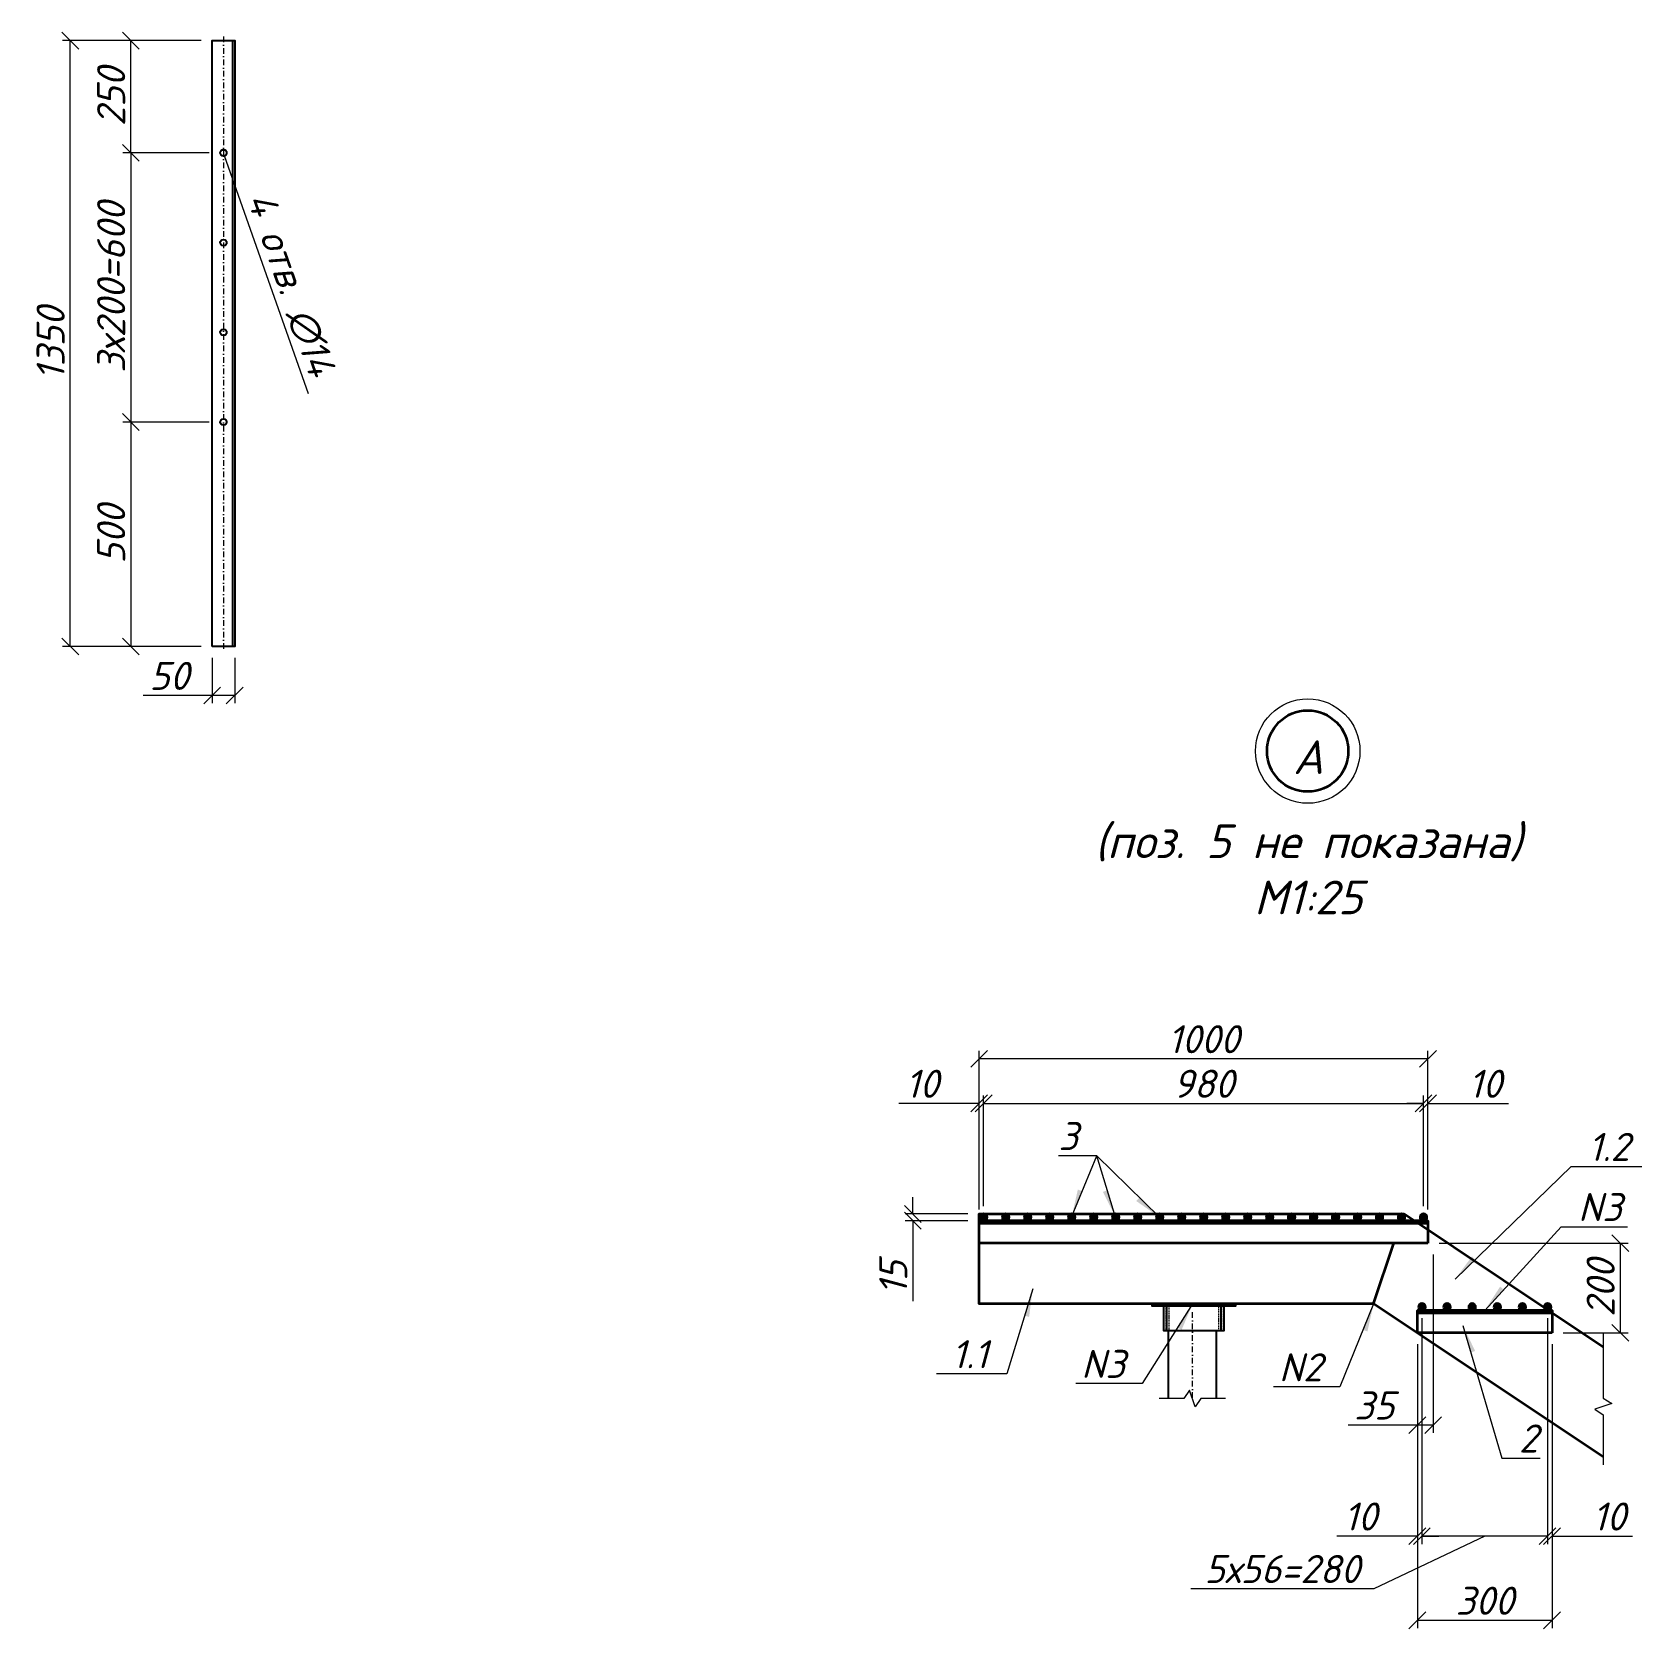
# Model space of a CAD drawing. Header units: millimetres. Extents: x 13217 to 56708, y 1467 to 81254.
# Drawn here: x 23282 to 26868, y 1467 to 5024 of the extents above; entities that cross this region are included whole.
import ezdxf
from ezdxf import colors
from ezdxf.entities.mleader import LeaderData, LeaderLine
from ezdxf.math import Vec2, Vec3

# ---------------------------------------------------------------- set-up
doc = ezdxf.new("R2010")
doc.units = ezdxf.units.MM
doc.linetypes.add('DASHDOT', pattern=[25.4, 12.7, -6.35, 0, -6.35])
doc.linetypes.add('DASHED', pattern=[19.05, 12.7, -6.35])
doc.layers.get('Defpoints').update_dxf_attribs({"color": 6})
for name, color, linetype, lineweight in [('$Выноски', 5, 'Continuous', 13), ('$Оси', 1, 'DASHDOT', 13), ('$Пунктир', 3, 'DASHED', 13), ('$Размеры', 5, 'Continuous', 13), ('$Слои конструкции', 7, 'Continuous', 35), ('$Тонкие', 8, 'Continuous', 13)]:
    doc.layers.add(name, color=color, linetype=linetype, lineweight=lineweight)
doc.styles.add('@ТРАНСПРОЕКТ', font='isocpeur.ttf', dxfattribs={"oblique": 15})
doc.dimstyles.new('@TN  1-25', dxfattribs={"dimscale": 25, "dimtxt": 2.5, "dimasz": 1.5, "dimexe": 0.7, "dimexo": 1, "dimgap": 0.5, "dimtad": 1, "dimdec": 0, "dimzin": 0, "dimdsep": 46, "dimtxsty": '@ТРАНСПРОЕКТ', "dimblk": 'OBLIQUE', "dimcen": 0, "dimclrd": 256, "dimclre": 256, "dimclrt": 256, "dimaunit": 1, "dimadec": 3, "dimazin": 0, "dimtfac": 1, "dimtdec": 0, "dimtofl": 0, "dimtmove": 0, "dimatfit": 3, "dimfxl": 1, "dimtolj": 1, "dimtzin": 0, "dimlwd": 13, "dimlwe": 13, "dimarcsym": 0})

# ---------------------------------------------------------------- blocks, each defined once
blk = doc.blocks.new('_Oblique')
at = {"color": 0, "linetype": 'ByBlock', "lineweight": -2}
blk.add_line((-0.5, -0.5), (0.5, 0.5), dxfattribs=at)
blk = doc.blocks.new('*D178')
at = {"layer": '$Размеры', "linetype": 'Continuous', "lineweight": 13, "transparency": 16777216}
for p, q in [((23644.5, 5005.5), (23484.5, 5005.5)), ((23502, 4755.5), (23502, 5005.5)), ((23676.5, 4755.5), (23484.5, 4755.5))]:
    blk.add_line(p, q, dxfattribs=at)
at = {"layer": 'Defpoints', "color": 0, "transparency": 16777216}
for p in [(23502, 5005.5), (23669.5, 5005.5), (23701.5, 4755.5)]:
    blk.add_point(p, dxfattribs=at)
at = {"layer": '$Размеры', "lineweight": 13, "transparency": 16777216, "xscale": 37.5, "yscale": 37.5, "zscale": 37.5}
for p, rotation in [((23502, 5005.5), 90), ((23502, 4755.5), 270)]:
    blk.add_blockref('_Oblique', p, dxfattribs=dict(at, rotation=rotation))
at = {"layer": '$Размеры', "transparency": 16777216, "insert": (23458.3, 4880.5), "char_height": 62.5, "attachment_point": 5, "rotation": 90, "style": '@ТРАНСПРОЕКТ'}
blk.add_mtext('\\A1;250', dxfattribs=at)
blk = doc.blocks.new('*D179')
at = {"layer": '$Размеры', "linetype": 'Continuous', "lineweight": 13, "transparency": 16777216}
for p, q in [((23676.5, 4755.5), (23484.5, 4755.5)), ((23502, 4755.5), (23502, 4155.5)), ((23676.5, 4155.5), (23484.5, 4155.5))]:
    blk.add_line(p, q, dxfattribs=at)
at = {"layer": 'Defpoints', "color": 0, "transparency": 16777216}
for p in [(23701.5, 4755.5), (23502, 4155.5), (23701.5, 4155.5)]:
    blk.add_point(p, dxfattribs=at)
at = {"layer": '$Размеры', "lineweight": 13, "transparency": 16777216, "xscale": 37.5, "yscale": 37.5, "zscale": 37.5}
for p, rotation in [((23502, 4755.5), 90), ((23502, 4155.5), 270)]:
    blk.add_blockref('_Oblique', p, dxfattribs=dict(at, rotation=rotation))
at = {"layer": '$Размеры', "transparency": 16777216, "insert": (23458.3, 4455.5), "char_height": 62.5, "attachment_point": 5, "rotation": 90, "style": '@ТРАНСПРОЕКТ'}
blk.add_mtext('\\A1;3х200=600', dxfattribs=at)
blk = doc.blocks.new('*D180')
at = {"layer": '$Размеры', "linetype": 'Continuous', "lineweight": 13, "transparency": 16777216}
for p, q in [((23676.5, 4155.5), (23484.5, 4155.5)), ((23502, 4155.5), (23502, 3655.5)), ((23644.5, 3655.5), (23484.5, 3655.5))]:
    blk.add_line(p, q, dxfattribs=at)
at = {"layer": 'Defpoints', "color": 0, "transparency": 16777216}
for p in [(23701.5, 4155.5), (23502, 3655.5), (23669.5, 3655.5)]:
    blk.add_point(p, dxfattribs=at)
at = {"layer": '$Размеры', "lineweight": 13, "transparency": 16777216, "xscale": 37.5, "yscale": 37.5, "zscale": 37.5}
for p, rotation in [((23502, 4155.5), 90), ((23502, 3655.5), 270)]:
    blk.add_blockref('_Oblique', p, dxfattribs=dict(at, rotation=rotation))
at = {"layer": '$Размеры', "transparency": 16777216, "insert": (23458.3, 3905.5), "char_height": 62.5, "attachment_point": 5, "rotation": 90, "style": '@ТРАНСПРОЕКТ'}
blk.add_mtext('\\A1;500', dxfattribs=at)
blk = doc.blocks.new('*D181')
at = {"layer": '$Размеры', "linetype": 'Continuous', "lineweight": 13, "transparency": 16777216}
for p, q in [((23658.5, 5005.5), (23349.7, 5005.5)), ((23367.2, 3655.5), (23367.2, 5005.5)), ((23658.5, 3655.5), (23349.7, 3655.5))]:
    blk.add_line(p, q, dxfattribs=at)
at = {"layer": 'Defpoints', "color": 0, "transparency": 16777216}
for p in [(23367.2, 5005.5), (23683.5, 5005.5), (23683.5, 3655.5)]:
    blk.add_point(p, dxfattribs=at)
at = {"layer": '$Размеры', "lineweight": 13, "transparency": 16777216, "xscale": 37.5, "yscale": 37.5, "zscale": 37.5}
for p, rotation in [((23367.2, 5005.5), 90), ((23367.2, 3655.5), 270)]:
    blk.add_blockref('_Oblique', p, dxfattribs=dict(at, rotation=rotation))
at = {"layer": '$Размеры', "transparency": 16777216, "insert": (23323.4, 4330.5), "char_height": 62.5, "attachment_point": 5, "rotation": 90, "style": '@ТРАНСПРОЕКТ'}
blk.add_mtext('\\A1;1350', dxfattribs=at)
blk = doc.blocks.new('*D182')
at = {"layer": '$Размеры', "linetype": 'Continuous', "lineweight": 13, "transparency": 16777216}
for p, q in [((23683.5, 3630.5), (23683.5, 3528.8)), ((23733.5, 3630.5), (23733.5, 3528.8)), ((23683.5, 3546.3), (23529.3, 3546.3)), ((23733.5, 3546.3), (23683.5, 3546.3))]:
    blk.add_line(p, q, dxfattribs=at)
at = {"layer": 'Defpoints', "color": 0, "transparency": 16777216}
for p in [(23683.5, 3655.5), (23733.5, 3655.5), (23683.5, 3546.3)]:
    blk.add_point(p, dxfattribs=at)
at = {"layer": '$Размеры', "lineweight": 13, "transparency": 16777216, "xscale": 37.5, "yscale": 37.5, "zscale": 37.5, "rotation": 180}
blk.add_blockref('_Oblique', (23683.5, 3546.3), dxfattribs=at)
at = {"layer": '$Размеры', "lineweight": 13, "transparency": 16777216, "xscale": 37.5, "yscale": 37.5, "zscale": 37.5}
blk.add_blockref('_Oblique', (23733.5, 3546.3), dxfattribs=at)
at = {"layer": '$Размеры', "transparency": 16777216, "insert": (23587.6, 3590), "char_height": 62.5, "attachment_point": 5, "style": '@ТРАНСПРОЕКТ'}
blk.add_mtext('\\A1;50', dxfattribs=at)
blk = doc.blocks.new('*D183')
at = {"layer": '$Размеры', "linetype": 'Continuous', "lineweight": 13, "ltscale": 0.2, "transparency": 16777216}
blk.add_line((23897.9, 4218.2), (23710.8, 4748.9), dxfattribs=at)
at = {"layer": 'Defpoints', "color": 0, "ltscale": 0.2, "transparency": 16777216}
for p in [(23706.2, 4762.1), (23710.8, 4748.9)]:
    blk.add_point(p, dxfattribs=at)
at = {"layer": '$Размеры', "ltscale": 0.2, "transparency": 16777216, "insert": (23858.1, 4462.8), "char_height": 62.5, "attachment_point": 5, "rotation": 289.4173, "style": '@ТРАНСПРОЕКТ'}
blk.add_mtext('\\A1;4 отв. ∅14', dxfattribs=at)
blk = doc.blocks.new('_None')
blk = doc.blocks.new('полустрелка')
blk.add_solid([(-250, 0), (0, 0), (-250, -42)])
blk = doc.blocks.new('площадка 1 м')
h = blk.add_hatch(color=256)
h.dxf.hatch_style = 1
edge = h.paths.add_edge_path()
edge.add_arc((-331216.8, 332674.4), 7.75, 0, 360)
h = blk.add_hatch(color=256)
h.dxf.hatch_style = 1
edge = h.paths.add_edge_path()
edge.add_arc((-331167.8, 332674.4), 7.75, 0, 360)
h = blk.add_hatch(color=256)
h.dxf.hatch_style = 1
edge = h.paths.add_edge_path()
edge.add_arc((-331118.8, 332674.4), 7.75, 0, 360)
h = blk.add_hatch(color=256)
h.dxf.hatch_style = 1
edge = h.paths.add_edge_path()
edge.add_arc((-331069.8, 332674.4), 7.75, 0, 360)
h = blk.add_hatch(color=256)
h.dxf.hatch_style = 1
edge = h.paths.add_edge_path()
edge.add_arc((-331020.8, 332674.4), 7.75, 0, 360)
h = blk.add_hatch(color=256)
h.dxf.hatch_style = 1
edge = h.paths.add_edge_path()
edge.add_arc((-330971.8, 332674.4), 7.75, 0, 360)
h = blk.add_hatch(color=256)
h.dxf.hatch_style = 1
edge = h.paths.add_edge_path()
edge.add_arc((-330922.8, 332674.4), 7.75, 0, 360)
h = blk.add_hatch(color=256)
h.dxf.hatch_style = 1
edge = h.paths.add_edge_path()
edge.add_arc((-330873.8, 332674.4), 7.75, 0, 360)
h = blk.add_hatch(color=256)
h.dxf.hatch_style = 1
edge = h.paths.add_edge_path()
edge.add_arc((-330824.8, 332674.4), 7.75, 0, 360)
h = blk.add_hatch(color=256)
h.dxf.hatch_style = 1
edge = h.paths.add_edge_path()
edge.add_arc((-330775.8, 332674.4), 7.75, 0, 360)
h = blk.add_hatch(color=256)
h.dxf.hatch_style = 1
edge = h.paths.add_edge_path()
edge.add_arc((-330726.8, 332674.4), 7.75, 0, 360)
h = blk.add_hatch(color=256)
h.dxf.hatch_style = 1
edge = h.paths.add_edge_path()
edge.add_arc((-330677.8, 332674.4), 7.75, 0, 360)
h = blk.add_hatch(color=256)
h.dxf.hatch_style = 1
edge = h.paths.add_edge_path()
edge.add_arc((-330628.8, 332674.4), 7.75, 0, 360)
h = blk.add_hatch(color=256)
h.dxf.hatch_style = 1
edge = h.paths.add_edge_path()
edge.add_arc((-330579.8, 332674.4), 7.75, 0, 360)
h = blk.add_hatch(color=256)
h.dxf.hatch_style = 1
edge = h.paths.add_edge_path()
edge.add_arc((-330530.8, 332674.4), 7.75, 0, 360)
h = blk.add_hatch(color=256)
h.dxf.hatch_style = 1
edge = h.paths.add_edge_path()
edge.add_arc((-330481.8, 332674.4), 7.75, 0, 360)
h = blk.add_hatch(color=256)
h.dxf.hatch_style = 1
edge = h.paths.add_edge_path()
edge.add_arc((-330432.8, 332674.4), 7.75, 0, 360)
h = blk.add_hatch(color=256)
h.dxf.hatch_style = 1
edge = h.paths.add_edge_path()
edge.add_arc((-330383.8, 332674.4), 7.75, 0, 360)
h = blk.add_hatch(color=256)
h.dxf.hatch_style = 1
edge = h.paths.add_edge_path()
edge.add_arc((-330334.8, 332674.4), 7.75, 0, 360)
h = blk.add_hatch(color=256)
h.dxf.hatch_style = 1
edge = h.paths.add_edge_path()
edge.add_arc((-330285.8, 332674.4), 7.75, 0, 360)
h = blk.add_hatch(color=256)
h.dxf.hatch_style = 1
edge = h.paths.add_edge_path()
edge.add_arc((-330236.8, 332674.4), 7.75, 0, 360)
at = {"layer": '$Слои конструкции'}
for points in [[(-331226.8, 332616.6), (-330226.8, 332616.6), (-330226.8, 332666.6), (-331226.8, 332666.6)], [(-331226.8, 332666.6), (-330226.8, 332666.6), (-330226.8, 332661.6), (-331226.8, 332661.6)]]:
    blk.add_lwpolyline(points, close=True, dxfattribs=at)
for centre in [(-331216.8, 332674.4), (-331167.8, 332674.4), (-331118.8, 332674.4), (-331069.8, 332674.4), (-331020.8, 332674.4), (-330971.8, 332674.4), (-330922.8, 332674.4), (-330873.8, 332674.4), (-330824.8, 332674.4), (-330775.8, 332674.4), (-330726.8, 332674.4), (-330677.8, 332674.4), (-330628.8, 332674.4), (-330579.8, 332674.4), (-330530.8, 332674.4), (-330481.8, 332674.4), (-330432.8, 332674.4), (-330383.8, 332674.4), (-330334.8, 332674.4), (-330285.8, 332674.4), (-330236.8, 332674.4)]:
    blk.add_circle(centre, 7.75)
blk = doc.blocks.new('A$C5F204257')
at = {"layer": '$Пунктир', "ltscale": 0.2}
for p, q in [((-59, -60), (-59, -5)), ((59, -5), (59, -60))]:
    blk.add_line(p, q, dxfattribs=at)
at = {"linetype": 'Continuous', "ltscale": 5}
for points in [[(0, -5), (-90, -5), (-90, 0), (90, 0), (90, -5), (0, -5)], [(-63.5, -5), (-63.5, -60), (63.5, -60), (63.5, -5)]]:
    blk.add_lwpolyline(points, dxfattribs=at)
blk = doc.blocks.new('*D215')
at = {"layer": '$Размеры', "linetype": 'Continuous', "lineweight": 13, "transparency": 16777216}
for p, q in [((25244.4, 2390.9), (25244.4, 2428.4)), ((25366.9, 2390.9), (25226.9, 2390.9)), ((25366.9, 2375.9), (25226.9, 2375.9)), ((25244.4, 2375.9), (25244.4, 2196.6))]:
    blk.add_line(p, q, dxfattribs=at)
at = {"layer": 'Defpoints', "color": 0, "transparency": 16777216}
for p in [(25244.4, 2375.9), (25391.9, 2390.9), (25391.9, 2375.9)]:
    blk.add_point(p, dxfattribs=at)
at = {"layer": '$Размеры', "lineweight": 13, "transparency": 16777216, "xscale": 37.5, "yscale": 37.5, "zscale": 37.5}
for p, rotation in [((25244.4, 2390.9), 270), ((25244.4, 2375.9), 90)]:
    blk.add_blockref('_Oblique', p, dxfattribs=dict(at, rotation=rotation))
at = {"layer": '$Размеры', "transparency": 16777216, "insert": (25200.6, 2248.7), "char_height": 62.5, "attachment_point": 5, "rotation": 90, "style": '@ТРАНСПРОЕКТ'}
blk.add_mtext('\\A1;15', dxfattribs=at)
blk = doc.blocks.new('*D216')
at = {"layer": '$Размеры', "linetype": 'Continuous', "lineweight": 13, "transparency": 16777216}
for p, q in [((25391.9, 2415.9), (25391.9, 2654.8)), ((25401.9, 2408.6), (25401.9, 2654.8)), ((25391.9, 2637.3), (25212.7, 2637.3)), ((25401.9, 2637.3), (25439.4, 2637.3))]:
    blk.add_line(p, q, dxfattribs=at)
at = {"layer": 'Defpoints', "color": 0, "transparency": 16777216}
for p in [(25391.9, 2637.3), (25391.9, 2390.9), (25401.9, 2383.6)]:
    blk.add_point(p, dxfattribs=at)
at = {"layer": '$Размеры', "lineweight": 13, "transparency": 16777216, "xscale": 37.5, "yscale": 37.5, "zscale": 37.5}
blk.add_blockref('_Oblique', (25391.9, 2637.3), dxfattribs=at)
at = {"layer": '$Размеры', "lineweight": 13, "transparency": 16777216, "xscale": 37.5, "yscale": 37.5, "zscale": 37.5, "rotation": 180}
blk.add_blockref('_Oblique', (25401.9, 2637.3), dxfattribs=at)
at = {"layer": '$Размеры', "transparency": 16777216, "insert": (25264.8, 2681.1), "char_height": 62.5, "attachment_point": 5, "style": '@ТРАНСПРОЕКТ'}
blk.add_mtext('\\A1;10', dxfattribs=at)
blk = doc.blocks.new('*D217')
at = {"layer": '$Размеры', "linetype": 'Continuous', "lineweight": 13, "transparency": 16777216}
for p, q in [((25401.9, 2408.6), (25401.9, 2654.8)), ((26381.9, 2408.6), (26381.9, 2654.8)), ((25401.9, 2637.3), (26381.9, 2637.3))]:
    blk.add_line(p, q, dxfattribs=at)
at = {"layer": 'Defpoints', "color": 0, "transparency": 16777216}
for p in [(26381.9, 2637.3), (25401.9, 2383.6), (26381.9, 2383.6)]:
    blk.add_point(p, dxfattribs=at)
at = {"layer": '$Размеры', "lineweight": 13, "transparency": 16777216, "xscale": 37.5, "yscale": 37.5, "zscale": 37.5, "rotation": 180}
blk.add_blockref('_Oblique', (25401.9, 2637.3), dxfattribs=at)
at = {"layer": '$Размеры', "lineweight": 13, "transparency": 16777216, "xscale": 37.5, "yscale": 37.5, "zscale": 37.5}
blk.add_blockref('_Oblique', (26381.9, 2637.3), dxfattribs=at)
at = {"layer": '$Размеры', "transparency": 16777216, "insert": (25891.9, 2681.1), "char_height": 62.5, "attachment_point": 5, "style": '@ТРАНСПРОЕКТ'}
blk.add_mtext('\\A1;980', dxfattribs=at)
blk = doc.blocks.new('*D218')
at = {"layer": '$Размеры', "linetype": 'Continuous', "lineweight": 13, "transparency": 16777216}
for p, q in [((26381.9, 2408.6), (26381.9, 2654.8)), ((26391.9, 2400.9), (26391.9, 2654.8)), ((26381.9, 2637.3), (26344.4, 2637.3)), ((26391.9, 2637.3), (26571.2, 2637.3))]:
    blk.add_line(p, q, dxfattribs=at)
at = {"layer": 'Defpoints', "color": 0, "transparency": 16777216}
for p in [(26391.9, 2637.3), (26381.9, 2383.6), (26391.9, 2375.9)]:
    blk.add_point(p, dxfattribs=at)
at = {"layer": '$Размеры', "lineweight": 13, "transparency": 16777216, "xscale": 37.5, "yscale": 37.5, "zscale": 37.5}
blk.add_blockref('_Oblique', (26381.9, 2637.3), dxfattribs=at)
at = {"layer": '$Размеры', "lineweight": 13, "transparency": 16777216, "xscale": 37.5, "yscale": 37.5, "zscale": 37.5, "rotation": 180}
blk.add_blockref('_Oblique', (26391.9, 2637.3), dxfattribs=at)
at = {"layer": '$Размеры', "transparency": 16777216, "insert": (26519, 2681.1), "char_height": 62.5, "attachment_point": 5, "style": '@ТРАНСПРОЕКТ'}
blk.add_mtext('\\A1;10', dxfattribs=at)
blk = doc.blocks.new('*D219')
at = {"layer": '$Размеры', "linetype": 'Continuous', "lineweight": 13, "transparency": 16777216}
for p, q in [((25391.9, 2400.9), (25391.9, 2754.2)), ((26391.9, 2736.7), (25391.9, 2736.7)), ((26391.9, 2400.9), (26391.9, 2754.2))]:
    blk.add_line(p, q, dxfattribs=at)
at = {"layer": 'Defpoints', "color": 0, "transparency": 16777216}
for p in [(25391.9, 2736.7), (25391.9, 2375.9), (26391.9, 2375.9)]:
    blk.add_point(p, dxfattribs=at)
at = {"layer": '$Размеры', "lineweight": 13, "transparency": 16777216, "xscale": 37.5, "yscale": 37.5, "zscale": 37.5, "rotation": 180}
blk.add_blockref('_Oblique', (25391.9, 2736.7), dxfattribs=at)
at = {"layer": '$Размеры', "lineweight": 13, "transparency": 16777216, "xscale": 37.5, "yscale": 37.5, "zscale": 37.5}
blk.add_blockref('_Oblique', (26391.9, 2736.7), dxfattribs=at)
at = {"layer": '$Размеры', "transparency": 16777216, "insert": (25891.9, 2780.4), "char_height": 62.5, "attachment_point": 5, "style": '@ТРАНСПРОЕКТ'}
blk.add_mtext('\\A1;1000', dxfattribs=at)
blk = doc.blocks.new('ступенька 250')
h = blk.add_hatch(color=256)
h.dxf.hatch_style = 1
edge = h.paths.add_edge_path()
edge.add_arc((-333983.1, 334874.3), 7.75, 180, 540, ccw=False)
h = blk.add_hatch(color=256)
h.dxf.hatch_style = 1
edge = h.paths.add_edge_path()
edge.add_arc((-333927.1, 334874.3), 7.75, 0, 360)
h = blk.add_hatch(color=256)
h.dxf.hatch_style = 1
edge = h.paths.add_edge_path()
edge.add_arc((-333871.1, 334874.3), 7.75, 0, 360)
h = blk.add_hatch(color=256)
h.dxf.hatch_style = 1
edge = h.paths.add_edge_path()
edge.add_arc((-333815.1, 334874.3), 7.75, 0, 360)
h = blk.add_hatch(color=256)
h.dxf.hatch_style = 1
edge = h.paths.add_edge_path()
edge.add_arc((-333759.1, 334874.3), 7.75, 0, 360)
h = blk.add_hatch(color=256)
h.dxf.hatch_style = 1
edge = h.paths.add_edge_path()
edge.add_arc((-333703.1, 334874.3), 7.75, 0, 360)
at = {"layer": '$Слои конструкции'}
for points in [[(-333993.1, 334816.6), (-333693.1, 334816.6), (-333693.1, 334866.6), (-333993.1, 334866.6)], [(-333993.1, 334866.6), (-333693.1, 334866.6), (-333693.1, 334861.6), (-333993.1, 334861.6)]]:
    blk.add_lwpolyline(points, close=True, dxfattribs=at)
for centre in [(-333983.1, 334874.3), (-333927.1, 334874.3), (-333871.1, 334874.3), (-333815.1, 334874.3), (-333759.1, 334874.3), (-333703.1, 334874.3)]:
    blk.add_circle(centre, 7.75)
blk = doc.blocks.new('*D220')
at = {"layer": '$Размеры', "linetype": 'Continuous', "lineweight": 13, "transparency": 16777216}
for p, q in [((26658.3, 2158.6), (26658.3, 1655.5)), ((26668.3, 2100.9), (26668.3, 1655.5)), ((26658.3, 1673), (26620.8, 1673)), ((26668.3, 1673), (26847.5, 1673))]:
    blk.add_line(p, q, dxfattribs=at)
at = {"layer": 'Defpoints', "color": 0, "transparency": 16777216}
for p in [(26658.3, 2183.6), (26668.3, 2125.9), (26668.3, 1673)]:
    blk.add_point(p, dxfattribs=at)
at = {"layer": '$Размеры', "lineweight": 13, "transparency": 16777216, "xscale": 37.5, "yscale": 37.5, "zscale": 37.5}
blk.add_blockref('_Oblique', (26658.3, 1673), dxfattribs=at)
at = {"layer": '$Размеры', "lineweight": 13, "transparency": 16777216, "xscale": 37.5, "yscale": 37.5, "zscale": 37.5, "rotation": 180}
blk.add_blockref('_Oblique', (26668.3, 1673), dxfattribs=at)
at = {"layer": '$Размеры', "transparency": 16777216, "insert": (26795.4, 1716.8), "char_height": 62.5, "attachment_point": 5, "style": '@ТРАНСПРОЕКТ'}
blk.add_mtext('\\A1;10', dxfattribs=at)
blk = doc.blocks.new('*D221')
at = {"layer": '$Размеры', "linetype": 'Continuous', "lineweight": 13, "transparency": 16777216}
for p, q in [((26378.3, 2158.6), (26378.3, 1655.5)), ((26658.3, 2158.6), (26658.3, 1655.5)), ((26518.3, 1673), (26270.9, 1556)), ((26658.3, 1673), (26378.3, 1673)), ((26270.9, 1556), (25863.2, 1556))]:
    blk.add_line(p, q, dxfattribs=at)
at = {"layer": 'Defpoints', "color": 0, "transparency": 16777216}
for p in [(26378.3, 2183.6), (26658.3, 2183.6), (26378.3, 1673)]:
    blk.add_point(p, dxfattribs=at)
at = {"layer": '$Размеры', "lineweight": 13, "transparency": 16777216, "xscale": 37.5, "yscale": 37.5, "zscale": 37.5, "rotation": 180}
blk.add_blockref('_Oblique', (26378.3, 1673), dxfattribs=at)
at = {"layer": '$Размеры', "lineweight": 13, "transparency": 16777216, "xscale": 37.5, "yscale": 37.5, "zscale": 37.5}
blk.add_blockref('_Oblique', (26658.3, 1673), dxfattribs=at)
at = {"layer": '$Размеры', "transparency": 16777216, "insert": (26067, 1599.8), "char_height": 62.5, "attachment_point": 5, "style": '@ТРАНСПРОЕКТ'}
blk.add_mtext('\\A1;5х56=280', dxfattribs=at)
blk = doc.blocks.new('*D222')
at = {"layer": '$Размеры', "linetype": 'Continuous', "lineweight": 13, "transparency": 16777216}
for p, q in [((26378.3, 2158.6), (26378.3, 1655.5)), ((26368.3, 2100.9), (26368.3, 1655.5)), ((26368.3, 1673), (26189.1, 1673)), ((26378.3, 1673), (26415.8, 1673))]:
    blk.add_line(p, q, dxfattribs=at)
at = {"layer": 'Defpoints', "color": 0, "transparency": 16777216}
for p in [(26378.3, 2183.6), (26368.3, 2125.9), (26368.3, 1673)]:
    blk.add_point(p, dxfattribs=at)
at = {"layer": '$Размеры', "lineweight": 13, "transparency": 16777216, "xscale": 37.5, "yscale": 37.5, "zscale": 37.5}
blk.add_blockref('_Oblique', (26368.3, 1673), dxfattribs=at)
at = {"layer": '$Размеры', "lineweight": 13, "transparency": 16777216, "xscale": 37.5, "yscale": 37.5, "zscale": 37.5, "rotation": 180}
blk.add_blockref('_Oblique', (26378.3, 1673), dxfattribs=at)
at = {"layer": '$Размеры', "transparency": 16777216, "insert": (26241.2, 1716.8), "char_height": 62.5, "attachment_point": 5, "style": '@ТРАНСПРОЕКТ'}
blk.add_mtext('\\A1;10', dxfattribs=at)
blk = doc.blocks.new('*D223')
at = {"layer": '$Размеры', "linetype": 'Continuous', "lineweight": 13, "transparency": 16777216}
for p, q in [((26368.3, 2100.9), (26368.3, 1467.8)), ((26668.3, 2100.9), (26668.3, 1467.8)), ((26668.3, 1485.3), (26368.3, 1485.3))]:
    blk.add_line(p, q, dxfattribs=at)
at = {"layer": 'Defpoints', "color": 0, "transparency": 16777216}
for p in [(26368.3, 2125.9), (26668.3, 2125.9), (26368.3, 1485.3)]:
    blk.add_point(p, dxfattribs=at)
at = {"layer": '$Размеры', "lineweight": 13, "transparency": 16777216, "xscale": 37.5, "yscale": 37.5, "zscale": 37.5, "rotation": 180}
blk.add_blockref('_Oblique', (26368.3, 1485.3), dxfattribs=at)
at = {"layer": '$Размеры', "lineweight": 13, "transparency": 16777216, "xscale": 37.5, "yscale": 37.5, "zscale": 37.5}
blk.add_blockref('_Oblique', (26668.3, 1485.3), dxfattribs=at)
at = {"layer": '$Размеры', "transparency": 16777216, "insert": (26518.3, 1529.1), "char_height": 62.5, "attachment_point": 5, "style": '@ТРАНСПРОЕКТ'}
blk.add_mtext('\\A1;300', dxfattribs=at)
blk = doc.blocks.new('*D224')
at = {"layer": '$Размеры', "linetype": 'Continuous', "lineweight": 13, "transparency": 16777216}
for p, q in [((26416.9, 2325.9), (26837.7, 2325.9)), ((26820.2, 2325.9), (26820.2, 2125.9)), ((26693.3, 2125.9), (26837.7, 2125.9))]:
    blk.add_line(p, q, dxfattribs=at)
at = {"layer": 'Defpoints', "color": 0, "transparency": 16777216}
for p in [(26391.9, 2325.9), (26668.3, 2125.9), (26820.2, 2125.9)]:
    blk.add_point(p, dxfattribs=at)
at = {"layer": '$Размеры', "lineweight": 13, "transparency": 16777216, "xscale": 37.5, "yscale": 37.5, "zscale": 37.5}
for p, rotation in [((26820.2, 2325.9), 90), ((26820.2, 2125.9), 270)]:
    blk.add_blockref('_Oblique', p, dxfattribs=dict(at, rotation=rotation))
at = {"layer": '$Размеры', "transparency": 16777216, "insert": (26776.5, 2225.9), "char_height": 62.5, "attachment_point": 5, "rotation": 90, "style": '@ТРАНСПРОЕКТ'}
blk.add_mtext('\\A1;200', dxfattribs=at)
blk = doc.blocks.new('*D225')
at = {"layer": '$Размеры', "linetype": 'Continuous', "lineweight": 13, "transparency": 16777216}
for p, q in [((26403.3, 2300.9), (26403.3, 1903)), ((26368.3, 2100.9), (26368.3, 1903)), ((26368.3, 1920.5), (26214.1, 1920.5)), ((26403.3, 1920.5), (26368.3, 1920.5))]:
    blk.add_line(p, q, dxfattribs=at)
at = {"layer": 'Defpoints', "color": 0, "transparency": 16777216}
for p in [(26403.3, 2325.9), (26368.3, 2125.9), (26368.3, 1920.5)]:
    blk.add_point(p, dxfattribs=at)
at = {"layer": '$Размеры', "lineweight": 13, "transparency": 16777216, "xscale": 37.5, "yscale": 37.5, "zscale": 37.5, "rotation": 180}
blk.add_blockref('_Oblique', (26368.3, 1920.5), dxfattribs=at)
at = {"layer": '$Размеры', "lineweight": 13, "transparency": 16777216, "xscale": 37.5, "yscale": 37.5, "zscale": 37.5}
blk.add_blockref('_Oblique', (26403.3, 1920.5), dxfattribs=at)
at = {"layer": '$Размеры', "transparency": 16777216, "insert": (26272.4, 1964.2), "char_height": 62.5, "attachment_point": 5, "style": '@ТРАНСПРОЕКТ'}
blk.add_mtext('\\A1;35', dxfattribs=at)

msp = doc.modelspace()

# ---------------------------------------------------------------- linework, layer by layer
at = {"layer": '$Оси'}
msp.add_line((25866.9, 1980.9), (25866.9, 2177.9), dxfattribs=at)
msp.add_lwpolyline([(23708.5, 5014.4), (23708.5, 3644.4)], dxfattribs=at)
at = {"layer": '$Слои конструкции'}
msp.add_lwpolyline([(26270.8, 2190.9), (25391.9, 2190.9), (25391.9, 2390.9), (26337.8, 2390.9)], dxfattribs=at)
at = {"layer": '$Слои конструкции', "flags": 128}
for points in [[(26782.4, 2094.5), (26337.8, 2390.9)], [(26270.8, 2190.9), (26316, 2325.9)], [(26782.4, 1849.8), (26270.8, 2190.9)]]:
    msp.add_lwpolyline(points, dxfattribs=at)
at = {"layer": '$Слои конструкции', "ltscale": 0.2}
msp.add_circle((26123.9, 3422.5), 90.5, dxfattribs=at)
at = {"layer": '$Тонкие'}
for points in [[(26782.4, 2123.6), (26782.4, 1980.8), (26801.2, 1968.3), (26763.7, 1955.8), (26782.4, 1943.3), (26782.4, 1831.9)], [(25940.7, 1979.9), (25885.7, 1979.9), (25873.2, 1961.1), (25860.7, 1998.6), (25848.2, 1979.9), (25793.2, 1979.9)]]:
    msp.add_lwpolyline(points, dxfattribs=at)
at = {"layer": '$Тонкие', "ltscale": 0.2}
msp.add_circle((26123.9, 3422.5), 116.5, dxfattribs=at)
at = {"linetype": 'Continuous', "ltscale": 5}
for points in [[(23683.5, 3655.5), (23683.5, 5005.5), (23733.5, 5005.5), (23733.5, 3655.5), (23683.5, 3655.5)], [(23729.5, 3655.5), (23729.5, 5005.5)], [(25920.9, 1980.9), (25920.9, 2130.9), (25812.9, 2130.9), (25812.9, 1980.9)]]:
    msp.add_lwpolyline(points, dxfattribs=at)
for centre in [(23708.5, 4755.5), (23708.5, 4555.5), (23708.5, 4355.5), (23708.5, 4155.5)]:
    msp.add_circle(centre, 7, dxfattribs=at)

# ---------------------------------------------------------------- block references
at = {"layer": '$Слои конструкции', "xscale": -1}
for name, p in [('площадка 1 м', (-304834.9, -330290.8)), ('ступенька 250', (-307324.8, -332690.7))]:
    msp.add_blockref(name, p, dxfattribs=at)
at = {"linetype": 'Continuous', "ltscale": 5, "xscale": -1}
for p in [(25866.9, 2190.9), (25866.9, 2190.9), (25873.6, 2190.9)]:
    msp.add_blockref('A$C5F204257', p, dxfattribs=at)

# ---------------------------------------------------------------- texts
at = {"layer": '$Выноски', "insert": (26125.2, 3252.6), "char_height": 75, "attachment_point": 5, "style": '@ТРАНСПРОЕКТ'}
msp.add_mtext_dynamic_manual_height_columns('\\pxsm1.5;А\\P\\psm1;(поз. 5 не показана)\\PМ1:25', width=1201.33, gutter_width=1250, heights=[0], dxfattribs=at)

# ---------------------------------------------------------------- dimensions: what is measured, and where the dimension line sits
at = {"layer": '$Размеры'}
for base, p1, p2, angle, picture, middle in [((23367.2, 5005.5), (23683.5, 3655.5), (23683.5, 5005.5), 90, '*D181', (23323.4, 4330.5)), ((23502, 5005.5), (23701.5, 4755.5), (23669.5, 5005.5), 90, '*D178', (23458.3, 4880.5)), ((23502, 3655.5), (23701.5, 4155.5), (23669.5, 3655.5), 90, '*D180', (23458.3, 3905.5)), ((25391.9, 2736.7), (26391.9, 2375.9), (25391.9, 2375.9), 180, '*D219', (25891.9, 2780.4)), ((25391.9, 2637.3), (25401.9, 2383.6), (25391.9, 2390.9), 180, '*D216', (25264.8, 2681.1)), ((26381.9, 2637.3), (25401.9, 2383.6), (26381.9, 2383.6), 180, '*D217', (25891.9, 2681.1)), ((26391.9, 2637.3), (26381.9, 2383.6), (26391.9, 2375.9), 180, '*D218', (26519, 2681.1)), ((25244.4, 2375.9), (25391.9, 2390.9), (25391.9, 2375.9), 90, '*D215', (25200.6, 2248.7)), ((26820.2, 2125.9), (26391.9, 2325.9), (26668.3, 2125.9), 90, '*D224', (26776.5, 2225.9)), ((26368.3, 1920.5), (26403.3, 2325.9), (26368.3, 2125.9), 180, '*D225', (26272.4, 1964.2)), ((26368.3, 1673), (26378.3, 2183.6), (26368.3, 2125.9), 180, '*D222', (26241.2, 1716.8)), ((26668.3, 1673), (26658.3, 2183.6), (26668.3, 2125.9), 180, '*D220', (26795.4, 1716.8)), ((26368.3, 1485.3), (26668.3, 2125.9), (26368.3, 2125.9), 180, '*D223', (26518.3, 1529.1))]:
    dim = msp.add_linear_dim(base=base, p1=p1, p2=p2, angle=angle, dimstyle='@TN  1-25', dxfattribs=at)
    dim.commit()
    dim.dimension.update_dxf_attribs({"geometry": picture, "text_midpoint": middle})
dim = msp.add_linear_dim(base=(23502, 4155.5), p1=(23701.5, 4755.5), p2=(23701.5, 4155.5), angle=90, text='3х200=<>', dimstyle='@TN  1-25', dxfattribs=at)
dim.commit()
dim.dimension.update_dxf_attribs({"geometry": '*D179', "text_midpoint": (23458.3, 4455.5)})
at = {"layer": '$Размеры', "ltscale": 0.2}
dim = msp.add_diameter_dim_2p(p1=(23706.2, 4762.1), p2=(23710.8, 4748.9), text='4 отв. <>', dimstyle='@TN  1-25', override={"dimblk1": 'Oblique', "dimblk2": 'None', "dimsah": 1}, dxfattribs=at)
dim.commit()
dim.dimension.update_dxf_attribs({"geometry": '*D183', "text_midpoint": (23858.1, 4462.8)})
at = {"layer": '$Размеры'}
dim = msp.add_linear_dim(base=(23683.5, 3546.3), p1=(23733.5, 3655.5), p2=(23683.5, 3655.5), dimstyle='@TN  1-25', dxfattribs=at)
dim.commit()
dim.dimension.update_dxf_attribs({"geometry": '*D182', "text_midpoint": (23587.6, 3590)})
dim = msp.add_linear_dim(base=(26378.3, 1673), p1=(26658.3, 2183.6), p2=(26378.3, 2183.6), angle=180, text='5х56=<>', dimstyle='@TN  1-25', override={"dimtmove": 1}, dxfattribs=at)
dim.commit()
dim.dimension.update_dxf_attribs({"geometry": '*D221', "text_midpoint": (26258.4, 1556), "dimtype": 160})

# ---------------------------------------------------------------- leaders
at = {"layer": '$Выноски'}
ml = msp.add_multileader_mtext('Standard', dxfattribs=at)
ml.set_content('3', color=256, style='@ТРАНСПРОЕКТ')
ml.set_leader_properties(color=256, linetype='Continuous', lineweight=15)
ml.set_arrow_properties(name='полустрелка')
ml.build(insert=Vec2(0, 0))
ml.multileader.update_dxf_attribs({"text_left_attachment_type": 6, "text_right_attachment_type": 6, "dogleg_length": 0.255, "arrow_head_size": 0.25, "scale": 25})
ctx = ml.context
ctx.base_point, ctx.scale, ctx.char_height, ctx.arrow_head_size, ctx.landing_gap_size, ctx.plane_origin = Vec3(25537.2, 2520.7), 25, 62.5, 0.25, 31.2, Vec3(25553.6, 2375.4)
ctx.left_attachment, ctx.right_attachment = 6, 6
notes = []
notes.append((ctx, [(0, (1, 1, 0), (25654.1, 2520.7), (-1, 0), 6.37, [(0, [(25793.9, 2383.6)], 0, []), (1, [(25695.9, 2383.6)], 0, []), (2, [(25597.9, 2383.6)], 0, [])])]))
ctx.mtext.insert, ctx.mtext.flow_direction = Vec3(25568.5, 2595.7), 5
ml = msp.add_multileader_mtext('Standard', dxfattribs=at)
ml.set_content('1.2', color=256, style='@ТРАНСПРОЕКТ')
ml.set_leader_properties(color=256, linetype='Continuous', lineweight=15)
ml.set_arrow_properties(name='полустрелка')
ml.build(insert=Vec2(0, 0))
ml.multileader.update_dxf_attribs({"text_left_attachment_type": 6, "text_right_attachment_type": 6, "dogleg_length": 0.255, "arrow_head_size": 0.25, "scale": 25})
ctx = ml.context
ctx.base_point, ctx.scale, ctx.char_height, ctx.arrow_head_size, ctx.landing_gap_size, ctx.plane_origin = Vec3(26717.4, 2496.6), 25, 62.5, 0.25, 31.2, Vec3(26582.6, 1825.5)
ctx.left_attachment, ctx.right_attachment = 6, 6
notes.append((ctx, [(1, (1, 1, 0), (26711.1, 2496.6), (1, 0), 6.37, [(0, [(26452.4, 2245.5)], 0, [])])]))
ctx.mtext.insert, ctx.mtext.flow_direction = Vec3(26748.7, 2571.6), 5
ml = msp.add_multileader_mtext('Standard', dxfattribs=at)
ml.set_content('N3', color=256, style='@ТРАНСПРОЕКТ')
ml.set_leader_properties(color=256, linetype='Continuous', lineweight=15)
ml.set_arrow_properties(name='полустрелка')
ml.build(insert=Vec2(0, 0))
ml.multileader.update_dxf_attribs({"text_left_attachment_type": 6, "text_right_attachment_type": 6, "dogleg_length": 1.25, "arrow_head_size": 0.25, "scale": 25})
ctx = ml.context
ctx.base_point, ctx.scale, ctx.char_height, ctx.arrow_head_size, ctx.landing_gap_size, ctx.plane_origin = Vec3(26695, 2362.5), 25, 62.5, 0.25, 31.2, Vec3(26387.9, 2227.2)
ctx.left_attachment, ctx.right_attachment = 6, 6
notes.append((ctx, [(0, (1, 1, 0), (26688.6, 2362.5), (1, 0), 6.37, [(0, [(26518.3, 2175.9)], 0, []), (1, [(26518.3, 2175.9)], 0, []), (2, [(26518.3, 2175.9)], 0, [])])]))
ctx.mtext.insert, ctx.mtext.flow_direction = Vec3(26726.2, 2437.5), 5
ml = msp.add_multileader_mtext('Standard', dxfattribs=at)
ml.set_content('1.1', color=256, style='@ТРАНСПРОЕКТ')
ml.set_leader_properties(color=256, linetype='Continuous', lineweight=15)
ml.set_arrow_properties(name='полустрелка')
ml.build(insert=Vec2(0, 0))
ml.multileader.update_dxf_attribs({"text_left_attachment_type": 6, "text_right_attachment_type": 6, "dogleg_length": 0.255, "arrow_head_size": 0.25, "scale": 25})
ctx = ml.context
ctx.base_point, ctx.scale, ctx.char_height, ctx.arrow_head_size, ctx.landing_gap_size, ctx.plane_origin = Vec3(25299.6, 2034.8), 25, 62.5, 0.25, 31.2, Vec3(25664.6, 2129.8)
ctx.left_attachment, ctx.right_attachment = 6, 6
notes.append((ctx, [(0, (1, 1, 0), (25454, 2034.8), (-1, 0), 6.37, [(0, [(25511.3, 2224.4)], 0, [])])]))
ctx.mtext.insert, ctx.mtext.flow_direction = Vec3(25330.9, 2109.8), 5
ml = msp.add_multileader_mtext('Standard', dxfattribs=at)
ml.set_content('N3', color=256, style='@ТРАНСПРОЕКТ')
ml.set_leader_properties(color=256, linetype='Continuous', lineweight=15)
ml.set_arrow_properties(name='полустрелка')
ml.build(insert=Vec2(0, 0))
ml.multileader.update_dxf_attribs({"text_left_attachment_type": 6, "text_right_attachment_type": 6, "dogleg_length": 1.25, "arrow_head_size": 0.25, "scale": 25})
ctx = ml.context
ctx.base_point, ctx.scale, ctx.char_height, ctx.arrow_head_size, ctx.landing_gap_size, ctx.plane_origin = Vec3(25588.2, 2013), 25, 62.5, 0.25, 31.2, Vec3(26129, 1866.6)
ctx.left_attachment, ctx.right_attachment = 6, 6
notes.append((ctx, [(1, (1, 1, 0), (25755, 2013), (-1, 0), 6.37, [(0, [(25867.5, 2190.9)], 0, []), (1, [(25867.5, 2190.9)], 0, []), (2, [(25867.5, 2190.9)], 0, [])])]))
ctx.mtext.insert, ctx.mtext.flow_direction = Vec3(25619.4, 2088), 5
ml = msp.add_multileader_mtext('Standard', dxfattribs=at)
ml.set_content('N2', color=256, style='@ТРАНСПРОЕКТ')
ml.set_leader_properties(color=256, linetype='Continuous', lineweight=15)
ml.set_arrow_properties(name='полустрелка')
ml.build(insert=Vec2(0, 0))
ml.multileader.update_dxf_attribs({"text_left_attachment_type": 6, "text_right_attachment_type": 6, "dogleg_length": 1.25, "arrow_head_size": 0.25, "scale": 25})
ctx = ml.context
ctx.base_point, ctx.scale, ctx.char_height, ctx.arrow_head_size, ctx.landing_gap_size, ctx.plane_origin = Vec3(26028.5, 2005.4), 25, 62.5, 0.25, 31.2, Vec3(25979.6, 2138.2)
ctx.left_attachment, ctx.right_attachment = 6, 6
notes.append((ctx, [(1, (1, 1, 0), (26195.4, 2005.4), (-1, 0), 6.37, [(0, [(26270.8, 2190.9)], 0, []), (1, [(26270.8, 2190.9)], 0, []), (2, [(26270.8, 2190.9)], 0, [])])]))
ctx.mtext.insert, ctx.mtext.flow_direction = Vec3(26059.8, 2080.4), 5
ml = msp.add_multileader_mtext('Standard', dxfattribs=at)
ml.set_content('2', color=256, style='@ТРАНСПРОЕКТ')
ml.set_leader_properties(color=256, linetype='Continuous', lineweight=15)
ml.set_arrow_properties(name='полустрелка')
ml.build(insert=Vec2(0, 0))
ml.multileader.update_dxf_attribs({"text_left_attachment_type": 6, "text_right_attachment_type": 6, "dogleg_length": 0.255, "arrow_head_size": 0.25, "scale": 25})
ctx = ml.context
ctx.base_point, ctx.scale, ctx.char_height, ctx.arrow_head_size, ctx.landing_gap_size, ctx.plane_origin = Vec3(26563, 1846.9), 25, 62.5, 0.25, 31.2, Vec3(27253.8, 2315.3)
ctx.left_attachment, ctx.right_attachment = 6, 6
notes.append((ctx, [(1, (1, 1, 0), (26556.7, 1846.9), (1, 0), 6.37, [(0, [(26469.2, 2142.5)], 0, [])])]))
ctx.mtext.insert, ctx.mtext.flow_direction = Vec3(26594.3, 1921.9), 5
for ctx, leaders in notes:
    for number, flags, end, landing, length, lines in leaders:
        leader = LeaderData()
        leader.index, (leader.has_last_leader_line, leader.has_dogleg_vector, leader.attachment_direction) = number, flags
        leader.last_leader_point, leader.dogleg_vector, leader.dogleg_length = Vec3(end), Vec3(landing), length
        for number, points, colour, breaks in lines:
            line = LeaderLine()
            line.index, line.vertices, line.color, line.breaks = number, Vec3.list(points), colors.encode_raw_color(colour), breaks
            leader.lines.append(line)
        ctx.leaders.append(leader)

doc.saveas('drawing.dxf')
